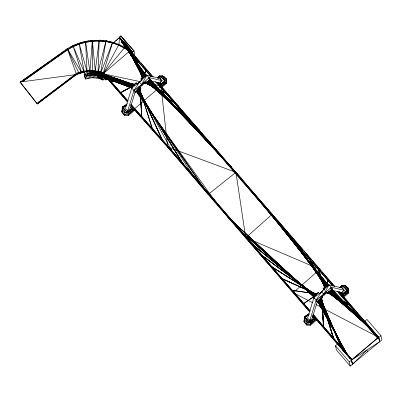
<?xml version="1.0" encoding="UTF-8"?>
<svg xmlns="http://www.w3.org/2000/svg" width="402" height="402" viewBox="0 0 402 402"><rect width="100%" height="100%" fill="white"/><g stroke="black" fill="none" stroke-linecap="round" stroke-linejoin="round"><path stroke-width="0.6" d="M270.104 265.727L316.289 294.967M275.692 219.04L326.942 285.711M96.244 73.33L98.038 72.159L106.022 40.763L112.726 42.401L106.022 40.763L99.188 40.135L98.038 72.159L100.183 74.264L112.666 42.195L118.982 44.381L126.499 48.114M127.484 103.721L122.736 106.766L122.605 109.786L121.891 111.816L122.133 112.645L124.575 115.505L128.263 115.645L134.931 110.022M161.604 87.53L166.368 83.515L166.363 78.923L166.137 82.727L161.056 86.34L160.564 84.36L160.7 81.315M160.75 80.093L160.845 76.194L159.524 75.903L157.574 78.033M339.72 287.651L341.665 285.52L344.745 285.646L346.082 286.068L348.519 288.581L348.283 292.344L343.197 295.957L342.705 293.983L342.816 291.545M342.921 289.108L342.986 285.817L341.665 285.52L339.901 287.827M98.374 73.425L94.797 72.943L91.716 73.094L91.596 75.144L92.38 77.807L99.033 78.284L102.927 80.083L104.344 78.681L103.535 75.918L102.47 75.169L100.922 76.581L101.721 79.33M343.75 297.153L348.514 293.133L348.509 288.546L346.067 286.028L343.73 285.938M348.514 293.133L348.509 288.546M126.746 104.605L122.736 106.766L122.228 108.249L121.891 111.816L124.334 114.681L128.022 114.816L132.997 110.083L131.866 108.681L127.208 112.54L127.364 110.118M309.505 319.741L309.349 322.163L314.007 318.304L315.138 319.701L310.163 324.439L306.475 324.303L304.033 321.439L304.369 317.871L304.882 316.384L309.103 313.681M97.374 40.391L99.249 40.336L92.314 40.336L89.772 73.641L89.686 73.35L87.661 73.712L84.184 74.737L84.651 76.425C90.249 74.918 97.003 73.953 102.123 77.33L102.927 80.083L104.339 78.671L105.952 80.018L107.445 78.475M254.561 194.362L328.012 284.912M265.079 206.638L327.545 285.239M259.38 253.577L315.274 295.133M128.263 115.645L128.208 112.766L131.866 108.681L130.63 107.299M122.298 110.862L122.414 109.671M317.077 319.645L310.404 325.268L306.716 325.128L304.274 322.263L304.5 319.886M183.744 165.242L137.494 89.741M95.038 72.707L99.188 40.135M248.969 241.527L314.967 295.867M227.979 216.99L313.801 296.912M314.505 296.279L238.291 229.05L314.434 296.4M101.791 75.038L102.56 75.481L102.47 75.169L102.123 77.33L103.535 75.918M106.022 40.763L100.651 72.878L101.219 74.335M125.514 105.374L122.736 106.766L121.891 111.816L128.208 112.766L132.997 110.083L131.866 108.681L127.138 112.304L124.932 112.434L122.605 109.786L123.233 107.751L126.846 104.801M100.922 76.581L101.319 74.511L98.817 73.526L98.239 75.571L99.033 78.284M159.066 84.189L161.056 86.34L160.971 84.832L166.137 82.727L164.775 82.048L164.619 80.611L165.021 78.797L162.604 76.023L159.524 75.903L157.76 78.204M343.032 296.726L348.273 292.309L346.916 291.671L346.76 290.234L347.162 288.42L344.745 285.646L342.986 285.817L340.74 287.747M146.253 82.912L168.262 94.5L145.705 82.631M100.415 78.717L99.616 75.988L100.093 73.958L100.183 74.264M342.866 349.881L343.117 349.815L342.841 349.971L334.112 330.544M168.106 94.545L145.635 82.938L168.106 94.545L168.182 94.239L145.775 82.882M93.696 77.772L92.912 75.099L93.47 72.988L95.008 77.797M94.224 75.119L94.797 72.943L96.319 77.882M124.575 115.505L124.334 114.681L124.932 112.434L122.736 106.766M194.221 177.106L137.177 90.435M306.716 325.128L306.475 324.303L307.078 322.057L304.882 316.384L308.887 314.223M95.53 75.194L96.158 73.033L97.616 78.028M112.666 42.195L102.56 75.481M141.494 80.656L131.755 88.038L125.429 108.495L127.675 110.917L129.936 108.897L135.122 92.138M127.675 110.917L134.002 90.46L139.434 82.068L146.931 75.264L159.996 78.35L162.162 80.691L159.619 82.968L148.976 80.455M323.123 290.631L313.902 297.661L307.575 318.118L309.816 320.54L312.083 318.515L317.449 301.163M309.816 320.54L316.143 300.083L321.575 291.691L329.077 284.882L342.137 287.973L344.308 290.309L341.765 292.591L331.71 290.214M96.827 75.33L97.495 73.214L97.535 75.425L98.324 78.134M148.78 80.506L220.623 154.695M91.063 77.908L89.757 78.063L88.983 75.415L89.686 73.35L91.877 73.084L90.284 75.249L91.063 77.908L92.38 77.807M341.66 348.594L341.946 348.449L341.66 348.594L332.178 326.278M91.797 73.39L92.596 71.355L92.314 40.336C83.485 41.225 74.903 44.074 67.32 48.692L20.16 82.239L37.311 103.977L76.556 74.511L84.355 72.064M215.417 201.487L135.997 91.445M149.393 80.023L231.426 167.126L149.469 79.928M149.408 79.983L231.326 167.021M241.627 178.89L150.077 79.45L241.723 179.051M134.122 85.043L120.042 92.993L131.595 86.802M120.263 93.123L120.108 92.852M142.348 78.169L146.358 69.772L143.102 77.179M142.569 78.023L146.358 69.772M328.585 280.088L328.404 279.832L328.585 280.088L328.404 279.832L324.283 288.159M143.408 77.269L126.736 47.114L133.66 59.194M133.846 84.842L99.003 72.868L99.153 72.591L134.585 84.767M146.227 70.048L146.202 69.787M95.812 72.154L95.661 72.435L95.812 72.154L133.343 85.887M324.374 288.289L328.56 279.817M324.801 287.731L328.65 279.948M120.123 93.128L131.987 86.51L93.691 71.978L132.725 86.45M122.203 82.521L109.52 80.737L133.298 84.299M142.348 78.295L135.449 57.285L142.579 78.154M148.313 79.144L149.102 77.601L146.931 75.264L141.66 84.48L136.529 89.505M330.198 289.279L331.243 287.224L329.077 284.882L323.806 294.103L319.53 298.289M131.364 87.078L92.239 72.43L132.102 87.018M343.655 285.787L344.745 285.646L348.519 288.581L346.916 291.671L343.112 294.455L343.197 295.957L339.62 292.093M109.57 80.852L109.716 80.576L109.57 80.857L134.358 84.38M102.47 75.169L101.535 76.938L102.339 79.691L104.344 78.681M131.906 88.078L90.591 72.687L90.746 72.41L131.479 87.581M99.043 72.621L134.479 84.797M99.153 72.591L99.003 72.868M133.961 85.325L97.224 72.491L133.223 85.395M97.405 72.32L97.254 72.596M90.641 72.445L131.504 87.686M90.746 72.41L90.591 72.687M92.42 72.254L92.269 72.536M93.797 71.943L93.641 72.219M337.806 298.55L349.343 305.058L337.956 298.274M89.757 78.063L87.169 78.596L86.4 75.968L87.661 73.712L88.983 75.415M140.167 87.757L141.805 116.866L139.956 88.274M141.559 116.761L141.876 116.741L141.63 116.635M353.73 312.253L359.73 316.791L353.403 311.6M333.967 339.278L333.655 339.328L333.967 339.278L321.339 298.199M135.373 57.401L135.685 57.36M99.731 78.48L98.932 75.757L100.093 73.958M328.816 292.028L367.825 325.781L358.046 317.007M97.535 75.425L98.495 74.003M369.106 326.962L368.93 327.223L369.106 326.962L357.946 316.897M88.46 78.279L87.686 75.641L87.661 73.712L87.747 73.998L79.058 43.15L84.681 74.903L87.043 71.466L85.556 41.361L86.847 41.376M370.363 328.509L354.79 313.972M371.458 330.092L371.644 329.841L371.458 330.092L330.585 290.636M372.579 331.414L372.765 331.163L372.579 331.414L331.173 290.169M142.871 77.832L127.64 48.084L132.173 56.506M127.856 48.139L127.555 48.2M158.795 76.872L159.524 75.903M340.208 287.465L341.665 285.52M126.947 47.17L126.65 47.23M88.088 73.546L89.817 71.295L85.556 41.361M374.021 332.776L331.841 289.505M125.555 46.074L125.861 46.029L125.58 46.104L144.022 76.802M124.313 44.717L124.605 44.652L124.313 44.717L144.625 76.315M123.082 43.391L123.369 43.321L123.082 43.391L145.288 75.918M122.077 41.949L121.896 42.175L122.077 41.949L146.077 75.214M114.57 41.939L113.66 42.723L119.494 37.411L124.851 47.225L103.153 73.792L102.279 74.305M321.791 297.751L323.665 326.519L321.716 299.435M173.126 153.072L138.167 89.123M352.504 364.217L366.89 350.062L367.433 351.815L350.232 366.106L336.449 349.951L335.514 345.795L337.791 343.906L351.569 360.066L352.504 364.217L351.559 360.765L352.263 363.147M137.72 83.742L139.434 82.068L141.66 84.48L141.961 85.495L139.544 87.36M319.434 293.782L321.575 291.691L323.806 294.103L324.102 295.118L321.685 296.983M148.509 81.159L210.397 142.926L148.413 81.224M220.552 154.795L148.856 80.405M241.813 178.97L150.001 79.546M347.655 355.358L317.716 301.344M162.755 76.36L163.926 76.41L166.373 78.958L164.775 82.048L160.971 84.832L160.564 84.36L164.619 80.611L162.604 76.023L160.845 76.194L158.594 78.124M348.283 292.344L343.112 294.455L342.705 293.983L346.76 290.234L344.745 285.646M318.193 300.912L346.509 353.926L318.143 300.224M131.755 88.038L134.002 90.46L141.66 84.48L149.102 77.601L162.162 80.691M317.861 267.591L324.7 287.626M313.902 297.661L316.143 300.083L323.806 294.103L331.243 287.224L344.308 290.309M345.534 352.569L345.258 352.639L345.534 352.569L319.017 300.244M94.003 72.873L95.344 71.646L92.314 40.336M141.961 85.495L144.65 83.038M124.334 114.681L128.208 112.766L132.253 109.073M324.102 295.118L327.243 292.254M131.032 87.646L136.122 82.807L137.363 84.224M133.605 85.309L136.122 82.807M140.253 87.53L135.157 92.365L140.303 87.701L139.012 86.113M313.982 298.189L313.128 297.093L318.268 292.43L319.505 293.847M313.178 297.264L318.268 292.43M322.394 297.153L317.304 301.987L322.394 297.153L321.57 296.209M227.969 217.055L313.912 296.872M127.208 112.54L123.298 107.987L126.414 105.239M309.63 311.781L245.728 237.838L272.239 214.211L158.177 82.963M294.962 293.726L293.244 292.656L319.866 269.3L272.239 214.211M99.616 75.988L101.319 74.511L100.279 76.264L101.078 79.003M115.474 41.15L119.55 37.617L119.414 37.145L120.861 35.894L133.921 50.823L134.826 53.918L133.735 54.838M120.922 36.1L119.474 37.346L132.529 52.27L133.982 51.024L120.861 35.894L132.529 52.27L130.987 50.752M133.921 50.823L132.474 52.064L133.374 55.144M158.875 82.636L160.564 84.36L163.307 82.008M341.017 292.259L342.705 293.983L346.825 290.455L343.057 286.058L340.775 287.867M128.022 114.816L134.69 109.193M161.363 86.701L166.126 82.686L166.368 83.515M307.309 255.119L325.258 287.239M316.359 319.218L310.163 324.439L310.404 325.268M280.596 278.018L316.374 294.108M365.086 322.404L364.825 321.218L366.941 319.439L380.975 335.715L381.9 339.861L367.433 351.815M339.097 291.596L378.468 337.228L351.398 360.192L378.523 337.434L377.327 336.042M351.398 360.192L379.784 341.635L378.86 337.494L380.975 335.715M308.188 314.676L309.143 313.877M130.414 50.893L130.906 50.481L119.494 37.411L118.982 44.381L103.153 73.792L103.626 76.234L105.234 77.556L105.952 80.018M130.967 50.687L130.474 51.099L139.841 61.878M337.75 344.238L337.791 343.906M350.232 366.106L349.298 361.956L351.569 360.066M296.837 243.27L325.806 286.927M90.244 73.259L92.596 71.355L95.344 71.646L103.153 73.792L140.278 81.656M245.728 237.838L235.944 172.327L208.211 194.432L245.728 237.838L246.873 238.331M286.314 231.014L326.474 286.365M158.629 78.244L160.916 76.435L164.684 80.832M141.821 80.023L140.946 78.908L146.233 74.747L147.057 75.692M140.996 79.078L143.881 76.812M144.841 76.053L146.233 74.747M150.358 79.465L145.122 83.802L150.358 79.465L149.122 78.048M324.379 290.118L323.087 288.53L328.379 284.37L329.203 285.314M323.138 288.701L328.379 284.37M332.504 289.088L327.263 293.425L332.504 289.088L331.263 287.671M152.413 128.841L139.419 88.073M304.274 322.263L304.033 321.439L304.746 319.409L304.882 316.384L304.033 321.439L307.078 322.057L309.284 321.927L314.007 318.304L315.138 319.701L312.711 317.017M291.138 290.219L316.851 293.862M291.269 290.204L316.861 293.937M315.439 295.49L302.952 304.073L314.419 296.339M127.957 100.917L103.671 73.079C95.194 69.601 85.41 69.893 76.913 73.139L37.733 102.847L76.983 73.38C85.48 70.134 95.269 69.847 103.746 73.325L128.027 101.158M37.311 103.977L76.496 74.305L84.294 71.857L89.817 71.295L92.596 71.355L93.555 73.285L92.385 73.355M162.79 141.238L138.725 88.641L162.946 141.248M344.308 351.464L319.5 299.882M20.16 82.239L22.19 80.807M23.205 80.088L31.331 74.35M32.346 73.636L40.974 67.541M41.989 66.822L50.114 61.084M51.637 60.009L60.27 53.913M61.285 53.195L64.33 51.044M65.345 50.33L67.32 48.692L81.661 72.677M129.022 51.019C110.967 37.441 84.907 37.768 66.425 50.33L22.562 81.601L66.501 50.577C84.807 38.15 110.61 37.632 128.61 50.948M141.66 84.48L145.75 81.611M323.806 294.103L326.871 291.947M178.694 106.304L146.298 82.189M188.734 118.123L146.765 81.782M199.357 130.414L147.373 81.219M103.626 76.234L104.716 75.586L105.234 77.556L105.852 76.893L127.494 101.837M134.263 85.033L120.042 92.993L120.329 92.983M160.564 84.36L164.775 82.048L165.021 78.797L166.373 78.958L162.604 76.023L161.514 76.164M342.705 293.983L346.916 291.671L347.162 288.42L348.519 288.581M70.445 47.22L73.008 45.828M306.475 324.303L310.349 322.389L314.394 318.696L310.163 324.439L310.349 322.389L314.007 318.304L312.359 316.454M73.561 45.602L79.119 43.351M90.767 72.511L131.886 87.978M92.445 72.36L131.921 87.194M93.822 72.043L132.097 86.475M367.89 325.555L367.714 325.816M95.842 72.26L132.71 85.917M97.435 72.425L133.781 85.5M99.183 72.697L133.956 84.812M84.681 74.903L86.214 74.45M79.712 43.19L85.028 41.723M87.169 78.596L85.42 79.048L84.184 74.737M220.567 154.75L148.795 80.46M359.775 316.545L359.609 316.816M131.424 52.25L130.906 50.481L130.183 50.632L103.153 73.792L127.434 101.631M88.073 41.19L89.304 41.004M90.53 40.818L92.375 40.542M76.556 74.511L20.1 82.038L37.25 103.776M95.721 72.415L95.344 71.646M134.002 90.46L135.117 90.38M316.143 300.083L317.821 299.962M349.358 304.786L349.207 305.063M94.882 73.239L95.792 73.3M101.731 40.567L104.218 40.793M265.199 206.593L327.479 285.35M275.812 219L327.198 286.249M109.59 80.596L135.178 84.309M123.444 82.701L133.987 84.249M146.363 82.948L160.966 86.038L167.699 147.177L208.271 194.633M249.074 241.491L315.078 295.827M162.604 76.023L163.936 76.445M97.299 72.35L133.997 85.43M95.706 72.189L133.238 85.922M95.661 72.435L132.605 85.953M259.491 253.541L315.731 295.42M130.69 105.364L167.639 146.971L235.944 172.327M93.691 71.978L132.625 86.485M92.319 72.295L132.127 87.118M167.639 146.971L245.667 237.632L319.866 269.3L334.62 286.4M318.776 269.013L319.927 269.506L321.153 270.928M128.208 112.766L127.138 112.304L123.298 107.987M309.284 321.927L310.349 322.389L307.078 322.057L304.746 319.409L305.374 317.374L308.987 314.424L305.374 317.374L309.349 322.163L305.832 318.062M280.531 277.913L316.821 294.385M280.536 277.993L316.821 294.46M168.182 94.239L146.112 82.968L168.021 94.284M145.635 82.938L167.981 94.435M245.667 237.632L293.244 292.656L312.61 302.786M315.932 304.52L378.468 337.228L379.784 341.635L378.523 337.434L377.418 336.856M128.153 49.004L130.906 50.481M328.183 292.691L336.871 297.656M327.705 292.51L349.423 304.917M327.625 292.651L349.343 305.058M328.032 292.968L334.007 296.38M335.092 296.998L336.72 297.932M270.043 265.707L316.404 294.862M269.988 265.757L316.399 294.937M124.851 47.225L126.303 48.155M128.243 49.391L130.183 50.632L153.227 77.139M146.675 82.601L178.629 106.349M259.441 253.451L315.841 295.385M86.4 75.968L84.601 74.616L84.651 76.425M328.404 292.204L342.127 302.852M343.599 303.992L345.559 305.515M346.539 306.274L348.499 307.796M328.444 292.314L342.167 302.962M343.479 304.018L346.087 306.007M346.911 306.681L348.378 307.821M352.951 311.329L359.81 316.655M328.203 292.365L342.579 303.48M343.398 304.153L346.006 306.143M353.358 311.846L359.73 316.791M328.243 292.48L345.886 306.168M249.034 241.411L315.083 295.761M188.9 118.128L146.77 81.717L188.86 118.263M328.987 291.767L347.735 308.048M348.675 308.862L350.549 310.49M351.956 311.711L353.83 313.339M355.237 314.565L356.172 315.379M328.545 291.455L357.001 316.228M357.936 317.042L367.915 325.645M328.454 291.586L367.825 325.781M238.291 229.05L314.495 296.344M329.585 291.309L348.182 308.088M349.579 309.344L352.368 311.862M354.69 313.957L356.549 315.635M329.605 291.4L369.126 327.052M329.936 291.767L348.539 308.545M349.469 309.384L351.328 311.063M353.649 313.158L368.996 327.002M329.384 291.48L369.041 327.183M329.409 291.571L368.93 327.223M227.869 217.03L313.851 296.922M330.178 290.847L370.488 328.555M330.067 290.887L352.961 312.264M329.65 290.636L370.403 328.68M329.977 291.018L370.292 328.725M147.469 81.219L199.533 130.424L147.886 81.596M330.766 290.385L371.644 329.841M330.655 290.425L371.664 329.921M330.695 290.596L371.569 330.052M330.565 290.556L371.443 330.012M130.926 50.546L132.474 52.064L119.414 37.145M331.359 289.917L372.78 331.243M331.248 289.963L372.654 331.208M331.283 290.123L372.689 331.369M331.158 290.088L372.559 331.333M148.418 81.169L210.341 142.981M331.951 289.455L374.146 332.806M331.871 289.656L374.051 332.931M331.75 289.626L373.945 332.977M130.57 107.394L132.997 110.083L130.575 107.304M130.806 104.183L168.162 146.258L310.208 311.153M130.876 104.43L134.539 108.63C188.513 169.031 240.431 231.23 293.812 292.159M131.158 106.038L167.699 147.177M155.911 81.943L159.579 86.164C218.115 152.132 274.898 219.643 332.921 286.068M155.574 81.717L159.649 86.405C213.552 146.936 265.581 209.105 318.967 270.089L318.897 269.842L332.585 285.842M122.404 40.883L124.037 42.753M125.258 44.15L126.891 46.019M128.112 47.421L129.74 49.285M149.202 78.254L150.408 79.636M328.429 284.541L329.027 285.229M331.343 287.877L332.554 289.259M140.946 78.908L142.182 80.325M143.836 82.214L145.072 83.631M143.886 82.385L145.122 83.802M323.087 288.53L324.329 289.948M325.977 291.837L327.218 293.254M326.027 292.008L327.263 293.425M136.172 82.978L136.997 83.923M321.62 296.38L322.444 297.324M130.982 87.475L131.841 88.566M133.871 90.777L135.157 92.365M313.128 297.093L314.364 298.51M316.012 300.4L317.253 301.817M316.399 300.957L317.304 301.987M312.716 316.927L315.138 319.701M157.71 82.289L160.966 86.038L134.007 109.304M140.655 62.812L152.881 76.872M161.026 86.244L217.055 150.725M217.879 151.67L233.12 169.212M233.944 170.162L303.093 250.034M129.836 51.953L151.428 76.787M129.092 51.26L151.097 76.566M303.917 250.984L319.927 269.506M337.419 291.284L377.573 337.981L337.082 291.058M293.777 291.947L310.133 310.907M312.997 314.223L351.921 359.499L345.785 352.388M313.068 314.475L343.333 349.544M293.244 292.656L309.575 311.585M312.841 315.369L350.142 358.599M312.897 315.565L337.384 343.946M364.825 321.218L378.86 337.494M321.972 271.878L334.65 286.571M339.559 292.264L365.719 322.585M367.317 324.444L368.518 325.836M369.719 327.228L370.92 328.615M372.121 330.007L373.322 331.399M374.925 333.258L376.126 334.65M342.986 285.817L346.76 290.234M160.845 76.194L164.619 80.611M337.846 344.162L350.544 359.056M335.514 345.795L349.298 361.956M254.566 194.307L328.077 284.802M254.506 194.302L328.072 284.862M265.144 206.527L327.54 285.299M275.757 218.934L326.876 285.822M340.298 292.088L343.197 295.957M158.157 82.47L161.056 86.34M326.479 286.425L286.254 231.065M286.184 230.989L326.349 286.46M121.937 41.984L145.936 75.249M121.846 42.099L145.896 75.44M123.313 43.24L145.519 75.772M123.168 43.28L145.434 75.883M91.716 73.094L92.912 75.099M325.796 286.797L296.912 243.351M296.842 243.336L325.741 286.912M124.55 44.572L144.916 76.249M124.404 44.607L144.826 76.365M124.374 44.798L144.68 76.395M137.62 89.646L183.87 165.187M137.559 89.656L183.804 165.232M125.791 45.928L144.313 76.737M125.645 45.964L144.223 76.842M125.62 46.155L144.077 76.872M325.268 287.309L307.264 255.24M307.178 255.154L325.138 287.34M134.268 60.285L134.876 61.38M135.484 62.471L143.71 77.214M126.886 47.084L133.283 58.556M133.891 59.652L143.645 77.129M126.736 47.114L143.494 77.159M317.851 301.304L347.76 355.262M317.61 301.445L347.524 355.403M318.067 300.379L346.509 353.926M133.037 58.179L142.821 77.134M127.791 48.059L135.273 62.556M135.846 63.667L143.042 77.606M127.64 48.084L143.022 77.802M318.665 299.842L345.429 352.665M318.49 299.817L345.288 352.7M319.615 299.716L344.434 351.373M319.756 300.289L344.027 350.75M319.364 299.817L344.177 351.479M138.785 88.596L162.87 141.197M320.208 299.199L343.097 349.901M320.092 299.188L338.368 339.569M338.881 340.705L343.001 349.805M320.052 299.364L332.921 327.801M334.208 330.645L342.956 349.981M319.957 299.269L329.735 320.876M331.796 325.429L333.6 329.409M319.937 299.354L331.263 324.379M331.776 325.514L332.806 327.791M334.092 330.635L342.841 349.971M320.791 298.671L341.946 348.449M320.685 298.651L341.911 348.544M320.615 298.832L333.258 328.585M334.474 331.449L341.77 348.614M320.545 298.721L330.509 322.178M330.997 323.324L331.725 325.042M332.213 326.188L333.916 330.193M334.404 331.333L341.695 348.499M320.51 298.812L331.695 325.133M76.496 74.305L67.32 48.692L79.058 73.496M324.66 287.757L317.816 267.717M317.736 267.621L324.59 287.737M323.771 326.404L321.685 297.867M135.605 57.265L142.499 78.053M135.61 57.481L142.504 78.274M135.449 57.285L142.343 78.073M81.601 72.471L72.948 45.627L84.666 73.134M139.358 88.123L152.348 128.831M89.686 73.35L90.284 75.249M321.268 298.314L333.896 339.388M321.283 298.731L323.66 306.47M324.027 307.661L325.675 313.017M326.042 314.208L333.725 339.213M321.032 298.249L333.74 339.414M106.078 77.666L106.58 79.38M84.953 77.36L85.42 79.048L85.365 77.239M321.62 299.078L323.515 326.484M321.61 299.55L323.464 326.334M140.012 87.767L141.645 116.871M98.817 73.526L98.932 75.757M204.819 189.463L136.529 90.988L204.819 189.463M122.148 42.049L121.871 42.135L122.148 42.049M120.148 92.832L120.324 93.088L120.148 92.832"/></g></svg>
